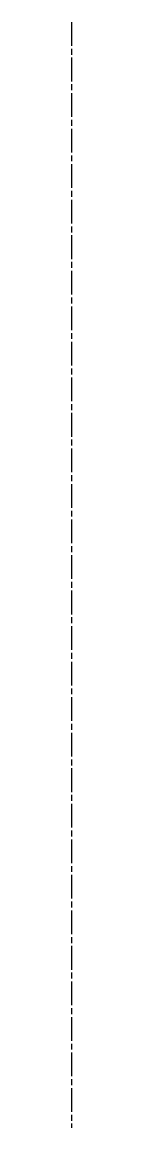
# Model space of a CAD drawing. Extents: x -3 to -3, y 1704 to 2264.
import ezdxf

# ---------------------------------------------------------------- set-up
doc = ezdxf.new("R2010")
doc.units = 0
doc.linetypes.add('AM_ISO08W050', pattern=[18, 12, -1.5, 3, -1.5])
doc.layers.get('0').update_dxf_attribs({"linetype": 'CONTINUOUS'})

msp = doc.modelspace()

# ---------------------------------------------------------------- linework, layer by layer
at = {"color": 1, "linetype": 'AM_ISO08W050'}
msp.add_line((-3.47, 2264.41), (-3.47, 1704.27), dxfattribs=at)

doc.saveas('drawing.dxf')
